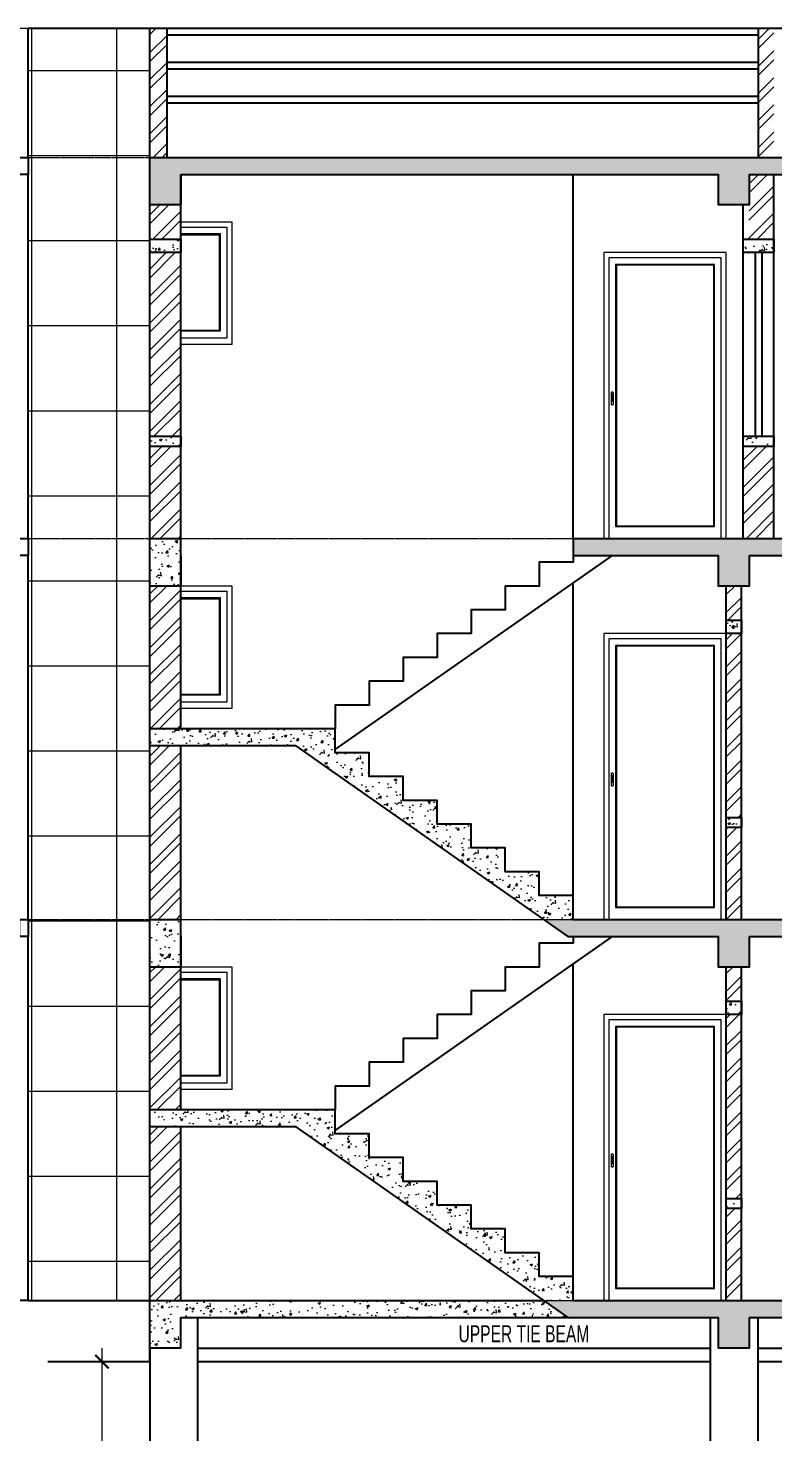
# Model space of a CAD drawing. Header units: inches. Extents: x -9985691 to 3643, y -3270716 to 4788.
# Drawn here: x -4973652.6 to -4973433.3, y -3263490.6 to -3263077.7 of the extents above; entities that cross this region are included whole.
import ezdxf

# ---------------------------------------------------------------- set-up
doc = ezdxf.new("R2010")
doc.units = ezdxf.units.IN
doc.header["$LTSCALE"] = 2
doc.header["$MEASUREMENT"] = 0
doc.header["$PDMODE"] = 34
doc.linetypes.add('ACAD_ISO02W100', pattern=[15, 12, -3])
doc.linetypes.add('CENTER', pattern=[2, 1.25, -0.25, 0.25, -0.25])
doc.layers.get('0').update_dxf_attribs({"linetype": 'CONTINUOUS'})
doc.layers.get('DEFPOINTS').update_dxf_attribs({"color": 141, "linetype": 'CONTINUOUS'})
for name, color, linetype, lineweight in [('Annotate-Bold.w', 187, 'CONTINUOUS', 18), ('DIM 1-100', 4, 'CONTINUOUS', 13), ('Door-Window', 47, 'CONTINUOUS', 15), ('HATCH', 60, 'ACAD_ISO02W100', 13), ('window', 4, 'CONTINUOUS', 13)]:
    doc.layers.add(name, color=color, linetype=linetype, lineweight=lineweight)
doc.styles.add('Arial', font='arial.ttf', dxfattribs={"width": 0.8, "height": 12})
doc.styles.get("Standard").update_dxf_attribs({"font": 'ARIALN.TTF'})
doc.dimstyles.new('1 by 96', dxfattribs={"dimtxt": 6, "dimasz": 4, "dimexe": 4, "dimexo": 4, "dimgap": 2, "dimtad": 1, "dimdec": 0, "dimzin": 0, "dimdsep": 46, "dimlunit": 4, "dimtxsty": 'Standard', "dimblk": 'ARCHTICK', "dimcen": 0, "dimdle": 4, "dimadec": 0, "dimazin": 0, "dimtfac": 1, "dimtdec": 0, "dimtix": 1, "dimtofl": 0, "dimtmove": 1, "dimatfit": 3, "dimldrblk": 'ARCHTICK', "dimfxl": 4, "dimfxlon": 1, "dimtolj": 1, "dimtzin": 0, "dimlwd": -1, "dimlwe": -1, "dimarcsym": 0})
pattern_1 = [(50, (28598.5037, -315.1664), (7.172601826, -0.62752135), [0.75, -8.25]), (355, (28598.504, -315.1664), (-1.387513336, 7.521921337), [0.6, -6.6]), (100.45144446, (28599.1014, -315.219), (5.785088467, 6.89439991), [0.63740192, -7.01142112]), (46.1842, (28598.504, -313.1664), (10.672413307, -1.655192808), [1.125, -12.375]), (96.63563549, (28599.393, -313.304), (9.346619457, 9.741186008), [0.95610342, -10.5171376]), (351.184164, (28598.504, -313.166), (9.34661945, 9.741186003), [0.9, -9.90000001]), (21, (28599.5037, -313.6664), (5.969070521, -4.0261889067), [0.75, -8.25]), (326, (28599.504, -313.6664), (2.433153319, 7.2515004505), [0.6, -6.6]), (71.45144474, (28600.001, -314.002), (8.402223767, 3.225311528), [0.6374019, -7.01142112]), (37.5, (28598.5037, -315.1664), (0.1215985532, 3.3289385383), [0, -6.52, 0, -6.7, 0, -6.625]), (7.5, (28598.5037, -315.1664), (2.6306953744, 3.9441171188), [0, -3.82, 0, -6.37, 0, -2.525]), (327.5, (28596.2737, -315.1664), (5.3382243617, -0.2255487173), [0, -2.5, 0, -7.8, 0, -10.35]), (317.5, (28595.2737, -315.1664), (5.8318616934, 1.0010498233), [0, -3.25, 0, -5.18, 0, -7.35])]
pattern_2 = [(90, (28598.504, -315.166), (-25, 0), []), (180, (28598.504, -315.166), (-4e-15, -25), [])]
pattern_3 = [(45, (28598.5037, -315.1664), (-3.977475644, 3.977475644), []), (45, (28601.1553, -315.1664), (-3.977475644, 3.977475644), [])]

# ---------------------------------------------------------------- blocks, each defined once
blk = doc.blocks.new('_ArchTick')
at = {"color": 0, "linetype": 'ByBlock', "const_width": 0.15}
blk.add_lwpolyline([(-0.5, -0.5), (0.5, 0.5)], dxfattribs=at)
blk = doc.blocks.new('*D435')
at = {"layer": 'DEFPOINTS', "color": 0, "ltscale": 0.5, "transparency": 16777216}
for p in [(-4973616.76, -3263469.69), (-4973630.85, -3263529.69), (-4973616.76, -3263529.69)]:
    blk.add_point(p, dxfattribs=at)
at = {"layer": 'DIM 1-100', "color": 0, "ltscale": 0.5, "transparency": 16777216}
for p, q in [((-4973630.85, -3263465.69), (-4973630.85, -3263533.69)), ((-4973626.85, -3263469.69), (-4973634.85, -3263469.69)), ((-4973626.85, -3263529.69), (-4973634.85, -3263529.69))]:
    blk.add_line(p, q, dxfattribs=at)
at = {"layer": 'DIM 1-100', "color": 0, "ltscale": 0.5, "transparency": 16777216, "xscale": 4, "yscale": 4, "zscale": 4}
for p, rotation in [((-4973630.85, -3263469.69), 90), ((-4973630.85, -3263529.69), 270)]:
    blk.add_blockref('_ArchTick', p, dxfattribs=dict(at, rotation=rotation))
at = {"layer": 'DIM 1-100', "color": 0, "ltscale": 0.5, "transparency": 16777216, "insert": (-4973635.91, -3263499.69), "char_height": 6, "attachment_point": 5, "rotation": 90}
blk.add_mtext("\\A1;5'", dxfattribs=at)

msp = doc.modelspace()

# ---------------------------------------------------------------- hatches: boundary and pattern name
at = {"layer": 'Door-Window', "linetype": 'ByBlock'}
h = msp.add_hatch(dxfattribs=at)
h.set_pattern_fill('AR-CONC', color=256)
h.set_pattern_definition(pattern_1)
h.paths.add_polyline_path([(-4973440.55, -3263120.69), (-4973403.3, -3263120.69), (-4973403.3, -3263115.69), (-4973616.76, -3263115.69), (-4973616.76, -3263129.69), (-4973607.67, -3263129.69), (-4973607.67, -3263120.69), (-4973449.55, -3263120.69), (-4973449.55, -3263129.69), (-4973440.55, -3263129.69)])
h = msp.add_hatch(dxfattribs=at)
h.set_pattern_fill('AR-CONC', color=256)
h.set_pattern_definition(pattern_1)
h.paths.add_polyline_path([(-4973607.67, -3263139.69), (-4973616.76, -3263139.69), (-4973616.76, -3263143.69), (-4973607.67, -3263143.69)])
h = msp.add_hatch(dxfattribs=at)
h.set_pattern_fill('AR-CONC', color=256)
h.set_pattern_definition(pattern_1)
h.paths.add_polyline_path([(-4973433.3, -3263139.69), (-4973442.3, -3263139.69), (-4973442.3, -3263143.69), (-4973433.3, -3263143.69)])
h = msp.add_hatch(dxfattribs=at)
h.set_pattern_fill('AR-CONC', color=256)
h.set_pattern_definition(pattern_1)
h.paths.add_polyline_path([(-4973607.67, -3263197.69), (-4973616.76, -3263197.69), (-4973616.76, -3263200.69), (-4973607.67, -3263200.69)])
h = msp.add_hatch(dxfattribs=at)
h.set_pattern_fill('AR-CONC', color=256)
h.set_pattern_definition(pattern_1)
h.paths.add_polyline_path([(-4973433.3, -3263197.69), (-4973442.3, -3263197.69), (-4973442.3, -3263200.69), (-4973433.3, -3263200.69)])
h = msp.add_hatch(dxfattribs=at)
h.set_pattern_fill('AR-CONC', color=256)
h.set_pattern_definition(pattern_1)
h.paths.add_polyline_path([(-4973607.67, -3263227.69), (-4973616.76, -3263227.69), (-4973616.76, -3263241.69), (-4973607.67, -3263241.69)])
h = msp.add_hatch(dxfattribs=at)
h.set_pattern_fill('AR-CONC', color=256)
h.set_pattern_definition(pattern_1)
h.paths.add_polyline_path([(-4973440.55, -3263232.69), (-4973318.65, -3263232.69), (-4973318.65, -3263241.69), (-4973309.66, -3263241.69), (-4973309.66, -3263232.69), (-4973309.66, -3263227.69), (-4973492.3, -3263227.69), (-4973492.3, -3263232.69), (-4973449.55, -3263232.69), (-4973449.55, -3263241.69), (-4973440.55, -3263241.69)])
h = msp.add_hatch(dxfattribs=at)
h.set_pattern_fill('AR-CONC', color=256)
h.set_pattern_definition(pattern_1)
h.paths.add_polyline_path([(-4973442.8, -3263251.69), (-4973447.3, -3263251.69), (-4973447.3, -3263255.69), (-4973442.8, -3263255.69)])
h = msp.add_hatch(dxfattribs=at)
h.set_pattern_fill('AR-CONC', color=256)
h.set_pattern_definition(pattern_1)
h.paths.add_polyline_path([(-4973502.3, -3263325.69), (-4973512.3, -3263325.69), (-4973512.3, -3263318.69), (-4973522.3, -3263318.69), (-4973522.3, -3263311.69), (-4973532.3, -3263311.69), (-4973532.3, -3263304.69), (-4973542.3, -3263304.69), (-4973542.3, -3263297.69), (-4973552.3, -3263297.69), (-4973552.3, -3263290.69), (-4973562.3, -3263290.69), (-4973562.3, -3263283.69), (-4973616.76, -3263283.69), (-4973616.76, -3263288.69), (-4973573.87, -3263288.69), (-4973501.02, -3263339.69), (-4973492.3, -3263339.69), (-4973492.3, -3263332.69), (-4973502.3, -3263332.69)])
h = msp.add_hatch(dxfattribs=at)
h.set_pattern_fill('AR-CONC', color=256)
h.set_pattern_definition(pattern_1)
h.paths.add_polyline_path([(-4973447.3, -3263312.69), (-4973442.8, -3263312.69), (-4973442.8, -3263309.69), (-4973447.3, -3263309.69)])
h = msp.add_hatch(dxfattribs=at)
h.set_pattern_fill('AR-CONC', color=256)
h.set_pattern_definition(pattern_1)
h.paths.add_polyline_path([(-4973607.67, -3263339.69), (-4973616.76, -3263339.69), (-4973616.76, -3263353.69), (-4973607.67, -3263353.69)])
h = msp.add_hatch(dxfattribs=at)
h.set_pattern_fill('AR-CONC', color=256)
h.set_pattern_definition(pattern_1)
h.paths.add_polyline_path([(-4973449.55, -3263344.69), (-4973449.55, -3263353.69), (-4973440.55, -3263353.69), (-4973440.55, -3263344.69), (-4973318.65, -3263344.69), (-4973318.65, -3263353.69), (-4973309.66, -3263353.69), (-4973309.66, -3263344.69), (-4973309.66, -3263339.69), (-4973501.02, -3263339.69), (-4973493.87, -3263344.69)])
h = msp.add_hatch(dxfattribs=at)
h.set_pattern_fill('AR-CONC', color=256)
h.set_pattern_definition(pattern_1)
h.paths.add_polyline_path([(-4973442.8, -3263363.69), (-4973447.3, -3263363.69), (-4973447.3, -3263367.69), (-4973442.8, -3263367.69)])
h = msp.add_hatch(dxfattribs=at)
h.set_pattern_fill('AR-CONC', color=256)
h.set_pattern_definition(pattern_1)
h.paths.add_polyline_path([(-4973492.3, -3263444.69), (-4973502.3, -3263444.69), (-4973502.3, -3263437.69), (-4973512.3, -3263437.69), (-4973512.3, -3263430.69), (-4973522.3, -3263430.69), (-4973522.3, -3263423.69), (-4973532.3, -3263423.69), (-4973532.3, -3263416.69), (-4973542.3, -3263416.69), (-4973542.3, -3263409.69), (-4973552.3, -3263409.69), (-4973552.3, -3263402.69), (-4973562.3, -3263402.69), (-4973562.3, -3263395.69), (-4973616.76, -3263395.69), (-4973616.76, -3263400.69), (-4973573.87, -3263400.69), (-4973501.02, -3263451.69), (-4973492.3, -3263451.69)])
h = msp.add_hatch(dxfattribs=at)
h.set_pattern_fill('AR-CONC', color=256)
h.set_pattern_definition(pattern_1)
h.paths.add_polyline_path([(-4973442.8, -3263424.69), (-4973442.8, -3263421.69), (-4973447.3, -3263421.69), (-4973447.3, -3263424.69)])
h = msp.add_hatch(dxfattribs=at)
h.set_pattern_fill('AR-CONC', color=256)
h.set_pattern_definition(pattern_1)
h.paths.add_polyline_path([(-4973501.02, -3263451.69), (-4973616.76, -3263451.69), (-4973616.76, -3263465.69), (-4973607.76, -3263465.69), (-4973607.76, -3263456.69), (-4973493.87, -3263456.69)])
h = msp.add_hatch(dxfattribs=at)
h.set_pattern_fill('AR-CONC', color=256)
h.set_pattern_definition(pattern_1)
h.paths.add_polyline_path([(-4973449.55, -3263465.69), (-4973440.55, -3263465.69), (-4973440.55, -3263456.69), (-4973318.66, -3263456.69), (-4973318.66, -3263465.69), (-4973309.66, -3263465.69), (-4973309.66, -3263451.69), (-4973318.66, -3263451.69), (-4973501.02, -3263451.69), (-4973493.87, -3263456.69), (-4973449.55, -3263456.69)])
at = {"layer": 'HATCH', "transparency": 33554661}
h = msp.add_hatch(dxfattribs=at)
h.set_pattern_fill('ANSI37', color=256, scale=200, angle=45)
h.set_pattern_definition(pattern_2)
h.paths.add_polyline_path([(-4973616.76, -3263115.69), (-4973616.76, -3263077.69), (-4973652.58, -3263077.69), (-4973652.58, -3263115.69)])
at = {"layer": 'HATCH', "ltscale": 0.01}
h = msp.add_hatch(dxfattribs=at)
h.set_pattern_fill('ANSI32', color=256, scale=15, style=0)
h.set_pattern_definition(pattern_3)
h.paths.add_polyline_path([(-4973611.71, -3263077.69), (-4973616.76, -3263077.69), (-4973616.76, -3263115.69), (-4973611.71, -3263115.69)])
h = msp.add_hatch(dxfattribs=at)
h.set_pattern_fill('ANSI32', color=256, scale=15, style=0)
h.set_pattern_definition(pattern_3)
h.paths.add_polyline_path([(-4973433.3, -3263077.69), (-4973437.8, -3263077.69), (-4973437.8, -3263115.69), (-4973433.3, -3263115.69)])
at = {"layer": 'HATCH', "transparency": 33554661}
h = msp.add_hatch(dxfattribs=at)
h.set_pattern_fill('ANSI37', color=256, scale=200, angle=45)
h.set_pattern_definition(pattern_2)
h.paths.add_polyline_path([(-4973616.76, -3263115.69), (-4973652.58, -3263115.69), (-4973652.58, -3263120.69), (-4973652.58, -3263227.69), (-4973616.76, -3263227.69)])
at = {"layer": 'HATCH', "ltscale": 0.01}
h = msp.add_hatch(dxfattribs=at)
h.set_pattern_fill('ANSI32', color=256, scale=15, style=0)
h.set_pattern_definition(pattern_3)
h.paths.add_polyline_path([(-4973433.3, -3263120.69), (-4973440.55, -3263120.69), (-4973440.55, -3263129.69), (-4973440.73, -3263139.69), (-4973433.3, -3263139.69)])
h = msp.add_hatch(dxfattribs=at)
h.set_pattern_fill('ANSI32', color=256, scale=15, style=0)
h.set_pattern_definition(pattern_3)
h.paths.add_polyline_path([(-4973607.67, -3263129.69), (-4973616.76, -3263129.69), (-4973616.76, -3263139.69), (-4973607.67, -3263139.69)])
h = msp.add_hatch(dxfattribs=at)
h.set_pattern_fill('ANSI32', color=256, scale=15, style=0)
h.set_pattern_definition(pattern_3)
h.paths.add_polyline_path([(-4973607.67, -3263143.69), (-4973616.76, -3263143.69), (-4973616.76, -3263197.69), (-4973607.67, -3263197.69)])
h = msp.add_hatch(dxfattribs=at)
h.set_pattern_fill('ANSI32', color=256, scale=15, style=0)
h.set_pattern_definition(pattern_3)
h.paths.add_polyline_path([(-4973616.76, -3263227.69), (-4973607.67, -3263227.69), (-4973607.67, -3263200.69), (-4973616.76, -3263200.69)])
h = msp.add_hatch(dxfattribs=at)
h.set_pattern_fill('ANSI32', color=256, scale=15, style=0)
h.set_pattern_definition(pattern_3)
h.paths.add_polyline_path([(-4973442.3, -3263227.69), (-4973433.3, -3263227.69), (-4973433.3, -3263200.69), (-4973442.3, -3263200.69)])
at = {"layer": 'HATCH', "transparency": 33554661}
h = msp.add_hatch(dxfattribs=at)
h.set_pattern_fill('ANSI37', color=256, scale=200, angle=45)
h.set_pattern_definition(pattern_2)
h.paths.add_polyline_path([(-4973616.76, -3263227.69), (-4973652.58, -3263227.69), (-4973652.58, -3263232.69), (-4973652.58, -3263339.69), (-4973616.76, -3263339.69)])
at = {"layer": 'HATCH', "ltscale": 0.01}
h = msp.add_hatch(dxfattribs=at)
h.set_pattern_fill('ANSI32', color=256, scale=15, style=0)
h.set_pattern_definition(pattern_3)
h.paths.add_polyline_path([(-4973607.67, -3263241.69), (-4973616.76, -3263241.69), (-4973616.76, -3263283.69), (-4973607.67, -3263283.69)])
h = msp.add_hatch(dxfattribs=at)
h.set_pattern_fill('ANSI32', color=256, scale=15, style=0)
h.set_pattern_definition(pattern_3)
h.paths.add_polyline_path([(-4973442.8, -3263241.69), (-4973447.3, -3263241.69), (-4973447.3, -3263251.69), (-4973442.8, -3263251.69)])
h = msp.add_hatch(dxfattribs=at)
h.set_pattern_fill('ANSI32', color=256, scale=15, style=0)
h.set_pattern_definition(pattern_3)
h.paths.add_polyline_path([(-4973442.8, -3263255.69), (-4973447.3, -3263255.69), (-4973447.3, -3263309.69), (-4973442.8, -3263309.69)])
h = msp.add_hatch(dxfattribs=at)
h.set_pattern_fill('ANSI32', color=256, scale=15, style=0)
h.set_pattern_definition(pattern_3)
h.paths.add_polyline_path([(-4973616.76, -3263339.69), (-4973607.67, -3263339.69), (-4973607.67, -3263288.69), (-4973616.76, -3263288.69)])
h = msp.add_hatch(dxfattribs=at)
h.set_pattern_fill('ANSI32', color=256, scale=15, style=0)
h.set_pattern_definition(pattern_3)
h.paths.add_polyline_path([(-4973442.8, -3263312.69), (-4973447.3, -3263312.69), (-4973447.3, -3263339.69), (-4973442.8, -3263339.69)])
at = {"layer": 'HATCH', "transparency": 33554661}
h = msp.add_hatch(dxfattribs=at)
h.set_pattern_fill('ANSI37', color=256, scale=200, angle=45)
h.set_pattern_definition(pattern_2)
h.paths.add_polyline_path([(-4973652.58, -3263451.69), (-4973616.76, -3263451.69), (-4973616.76, -3263339.69), (-4973652.58, -3263339.69), (-4973652.58, -3263344.69)])
at = {"layer": 'HATCH', "ltscale": 0.01}
h = msp.add_hatch(dxfattribs=at)
h.set_pattern_fill('ANSI32', color=256, scale=15, style=0)
h.set_pattern_definition(pattern_3)
h.paths.add_polyline_path([(-4973607.67, -3263353.69), (-4973616.76, -3263353.69), (-4973616.76, -3263395.69), (-4973607.67, -3263395.69)])
h = msp.add_hatch(dxfattribs=at)
h.set_pattern_fill('ANSI32', color=256, scale=15, style=0)
h.set_pattern_definition(pattern_3)
h.paths.add_polyline_path([(-4973442.8, -3263353.69), (-4973447.3, -3263353.69), (-4973447.3, -3263363.69), (-4973442.8, -3263363.69)])
h = msp.add_hatch(dxfattribs=at)
h.set_pattern_fill('ANSI32', color=256, scale=15, style=0)
h.set_pattern_definition(pattern_3)
h.paths.add_polyline_path([(-4973442.8, -3263367.69), (-4973447.3, -3263367.69), (-4973447.3, -3263421.69), (-4973442.8, -3263421.69)])
h = msp.add_hatch(dxfattribs=at)
h.set_pattern_fill('ANSI32', color=256, scale=15, style=0)
h.set_pattern_definition(pattern_3)
h.paths.add_polyline_path([(-4973607.67, -3263400.69), (-4973616.76, -3263400.69), (-4973616.76, -3263451.69), (-4973607.67, -3263451.69)])
h = msp.add_hatch(dxfattribs=at)
h.set_pattern_fill('ANSI32', color=256, scale=15, style=0)
h.set_pattern_definition(pattern_3)
h.paths.add_polyline_path([(-4973442.8, -3263424.69), (-4973447.3, -3263424.69), (-4973447.3, -3263451.69), (-4973442.8, -3263451.69)])

# ---------------------------------------------------------------- linework, layer by layer
at = {"ltscale": 0.5}
for p, q in [((-4973652.58, -3263115.69), (-4973652.58, -3263077.69)), ((-4973652.58, -3263077.69), (-4973313.85, -3263077.69)), ((-4973616.76, -3263115.69), (-4973616.76, -3263077.69)), ((-4973611.71, -3263115.69), (-4973611.71, -3263077.69)), ((-4973437.8, -3263115.69), (-4973437.8, -3263077.69)), ((-4973611.71, -3263079.69), (-4973437.8, -3263079.69)), ((-4973611.71, -3263087.69), (-4973437.8, -3263087.69)), ((-4973611.71, -3263089.69), (-4973437.8, -3263089.69)), ((-4973611.71, -3263097.69), (-4973437.8, -3263097.69)), ((-4973611.71, -3263099.69), (-4973437.8, -3263099.69)), ((-4973616.76, -3263115.69), (-4973607.67, -3263115.69)), ((-4973616.76, -3263227.69), (-4973616.76, -3263115.69)), ((-4973607.67, -3263115.69), (-4973312.74, -3263115.69)), ((-4973652.58, -3263227.69), (-4973652.58, -3263120.69)), ((-4973607.67, -3263120.69), (-4973449.55, -3263120.69)), ((-4973607.67, -3263227.69), (-4973607.67, -3263120.69)), ((-4973492.3, -3263227.69), (-4973492.3, -3263120.69)), ((-4973440.55, -3263120.69), (-4973312.74, -3263120.69)), ((-4973433.3, -3263227.69), (-4973433.3, -3263120.69)), ((-4973442.3, -3263227.69), (-4973442.3, -3263129.69)), ((-4973438.8, -3263143.69), (-4973438.8, -3263197.69)), ((-4973436.8, -3263143.69), (-4973436.8, -3263197.69)), ((-4973616.76, -3263227.69), (-4973607.67, -3263227.69)), ((-4973616.76, -3263339.69), (-4973616.76, -3263227.69)), ((-4973607.67, -3263283.69), (-4973607.67, -3263227.69)), ((-4973492.3, -3263227.69), (-4973309.66, -3263227.69)), ((-4973652.58, -3263339.69), (-4973652.58, -3263232.69)), ((-4973562.3, -3263289.79), (-4973480.72, -3263232.69)), ((-4973492.3, -3263232.69), (-4973449.55, -3263232.69)), ((-4973440.55, -3263232.69), (-4973318.65, -3263232.69)), ((-4973492.3, -3263339.69), (-4973492.3, -3263240.79)), ((-4973447.3, -3263339.69), (-4973447.3, -3263241.69)), ((-4973442.8, -3263339.69), (-4973442.8, -3263241.69)), ((-4973562.3, -3263283.69), (-4973616.76, -3263283.69)), ((-4973573.87, -3263288.69), (-4973616.76, -3263288.69)), ((-4973607.67, -3263339.69), (-4973607.67, -3263288.69)), ((-4973573.87, -3263288.69), (-4973493.87, -3263344.69)), ((-4973616.76, -3263339.69), (-4973607.67, -3263339.69)), ((-4973616.76, -3263451.69), (-4973616.76, -3263339.69)), ((-4973607.67, -3263395.69), (-4973607.67, -3263339.69)), ((-4973492.3, -3263339.69), (-4973309.66, -3263339.69)), ((-4973652.58, -3263451.69), (-4973652.58, -3263344.69)), ((-4973562.3, -3263401.79), (-4973480.72, -3263344.69)), ((-4973493.87, -3263344.69), (-4973449.55, -3263344.69)), ((-4973440.55, -3263344.69), (-4973318.65, -3263344.69)), ((-4973492.3, -3263451.69), (-4973492.3, -3263352.79)), ((-4973447.3, -3263451.69), (-4973447.3, -3263353.69)), ((-4973442.8, -3263451.69), (-4973442.8, -3263353.69)), ((-4973562.3, -3263395.69), (-4973616.76, -3263395.69)), ((-4973573.87, -3263400.69), (-4973616.76, -3263400.69)), ((-4973607.67, -3263451.69), (-4973607.67, -3263400.69)), ((-4973573.87, -3263400.69), (-4973493.87, -3263456.69)), ((-4973652.58, -3263451.69), (-4973682.58, -3263451.69)), ((-4973652.58, -3263451.69), (-4973501.02, -3263451.69)), ((-4973616.76, -3263469.69), (-4973616.76, -3263451.69)), ((-4973492.3, -3263451.69), (-4973309.66, -3263451.69)), ((-4973607.76, -3263456.69), (-4973449.55, -3263456.69)), ((-4973602.76, -3263456.69), (-4973602.76, -3263509.69)), ((-4973452.05, -3263456.69), (-4973452.05, -3263509.69)), ((-4973440.55, -3263456.69), (-4973318.66, -3263456.69)), ((-4973438.05, -3263456.69), (-4973438.05, -3263509.69)), ((-4973616.76, -3263465.69), (-4973616.76, -3263535.19)), ((-4973602.76, -3263465.69), (-4973452.05, -3263465.69)), ((-4973438.05, -3263465.69), (-4973323.66, -3263465.69)), ((-4973646.76, -3263469.69), (-4973616.76, -3263469.69)), ((-4973602.76, -3263469.69), (-4973452.05, -3263469.69)), ((-4973438.05, -3263469.69), (-4973323.66, -3263469.69))]:
    msp.add_line(p, q, dxfattribs=at)
for points in [[(-4973656.76, -3263115.69), (-4973652.58, -3263115.69), (-4973652.58, -3263120.69), (-4973656.76, -3263120.69)], [(-4973616.76, -3263139.69), (-4973607.67, -3263139.69), (-4973607.67, -3263143.69), (-4973616.76, -3263143.69)], [(-4973442.3, -3263139.69), (-4973433.3, -3263139.69), (-4973433.3, -3263143.69), (-4973442.3, -3263143.69)], [(-4973616.76, -3263197.69), (-4973607.67, -3263197.69), (-4973607.67, -3263200.69), (-4973616.76, -3263200.69)], [(-4973442.3, -3263197.69), (-4973433.3, -3263197.69), (-4973433.3, -3263200.69), (-4973442.3, -3263200.69)], [(-4973656.76, -3263227.69), (-4973652.58, -3263227.69), (-4973652.58, -3263232.69), (-4973656.76, -3263232.69)], [(-4973447.3, -3263251.69), (-4973442.8, -3263251.69), (-4973442.8, -3263255.69), (-4973447.3, -3263255.69)], [(-4973447.3, -3263309.69), (-4973442.8, -3263309.69), (-4973442.8, -3263312.69), (-4973447.3, -3263312.69)], [(-4973655.09, -3263339.69), (-4973652.58, -3263339.69), (-4973652.58, -3263344.69), (-4973655.09, -3263344.69)], [(-4973447.3, -3263363.69), (-4973442.8, -3263363.69), (-4973442.8, -3263367.69), (-4973447.3, -3263367.69)], [(-4973447.3, -3263421.69), (-4973442.8, -3263421.69), (-4973442.8, -3263424.69), (-4973447.3, -3263424.69)]]:
    msp.add_lwpolyline(points, close=True, dxfattribs=at)
for points in [[(-4973607.67, -3263120.69), (-4973607.67, -3263129.69), (-4973616.76, -3263129.69), (-4973616.76, -3263120.69)], [(-4973440.55, -3263120.69), (-4973440.55, -3263129.69), (-4973449.55, -3263129.69), (-4973449.55, -3263120.69)], [(-4973492.3, -3263227.69), (-4973492.3, -3263234.69), (-4973502.3, -3263234.69), (-4973502.3, -3263241.69), (-4973512.3, -3263241.69), (-4973512.3, -3263248.69), (-4973522.3, -3263248.69), (-4973522.3, -3263255.69), (-4973532.3, -3263255.69), (-4973532.3, -3263262.69), (-4973542.3, -3263262.69), (-4973542.3, -3263269.69), (-4973552.3, -3263269.69), (-4973552.3, -3263276.69), (-4973562.3, -3263276.69), (-4973562.3, -3263283.69)], [(-4973607.67, -3263232.69), (-4973607.67, -3263241.69), (-4973616.76, -3263241.69), (-4973616.76, -3263232.69)], [(-4973440.55, -3263232.69), (-4973440.55, -3263241.69), (-4973449.55, -3263241.69), (-4973449.55, -3263232.69)], [(-4973492.3, -3263339.69), (-4973492.3, -3263332.69), (-4973502.3, -3263332.69), (-4973502.3, -3263325.69), (-4973512.3, -3263325.69), (-4973512.3, -3263318.69), (-4973522.3, -3263318.69), (-4973522.3, -3263311.69), (-4973532.3, -3263311.69), (-4973532.3, -3263304.69), (-4973542.3, -3263304.69), (-4973542.3, -3263297.69), (-4973552.3, -3263297.69), (-4973552.3, -3263290.69), (-4973562.3, -3263290.69), (-4973562.3, -3263283.69)], [(-4973607.67, -3263344.69), (-4973607.67, -3263353.69), (-4973616.76, -3263353.69), (-4973616.76, -3263344.69)], [(-4973492.3, -3263344.69), (-4973492.3, -3263346.69), (-4973502.3, -3263346.69), (-4973502.3, -3263353.69), (-4973512.3, -3263353.69), (-4973512.3, -3263360.69), (-4973522.3, -3263360.69), (-4973522.3, -3263367.69), (-4973532.3, -3263367.69), (-4973532.3, -3263374.69), (-4973542.3, -3263374.69), (-4973542.3, -3263381.69), (-4973552.3, -3263381.69), (-4973552.3, -3263388.69), (-4973562.3, -3263388.69), (-4973562.3, -3263395.69)], [(-4973440.55, -3263344.69), (-4973440.55, -3263353.69), (-4973449.55, -3263353.69), (-4973449.55, -3263344.69)], [(-4973492.3, -3263451.69), (-4973492.3, -3263444.69), (-4973502.3, -3263444.69), (-4973502.3, -3263437.69), (-4973512.3, -3263437.69), (-4973512.3, -3263430.69), (-4973522.3, -3263430.69), (-4973522.3, -3263423.69), (-4973532.3, -3263423.69), (-4973532.3, -3263416.69), (-4973542.3, -3263416.69), (-4973542.3, -3263409.69), (-4973552.3, -3263409.69), (-4973552.3, -3263402.69), (-4973562.3, -3263402.69), (-4973562.3, -3263395.69)], [(-4973607.76, -3263456.69), (-4973607.76, -3263465.69), (-4973616.76, -3263465.69), (-4973616.76, -3263451.69), (-4973607.76, -3263451.69)], [(-4973440.55, -3263456.69), (-4973440.55, -3263465.69), (-4973449.55, -3263465.69), (-4973449.55, -3263456.69)]]:
    msp.add_lwpolyline(points, dxfattribs=at)
at = {"layer": 'Annotate-Bold.w', "linetype": 'CENTER', "ltscale": 0.01}
for p, q in [((-4973673.3, -3263077.69), (-4973284.54, -3263077.69)), ((-4973673.3, -3263115.69), (-4973284.54, -3263115.69)), ((-4973673.3, -3263227.69), (-4973284.54, -3263227.69)), ((-4973673.3, -3263339.69), (-4973284.54, -3263339.69)), ((-4973673.3, -3263451.69), (-4973284.54, -3263451.69))]:
    msp.add_line(p, q, dxfattribs=at)
at = {"layer": 'window'}
for p, q in [((-4973592.55, -3263134.69), (-4973607.67, -3263134.69)), ((-4973607.67, -3263136.19), (-4973594.04, -3263136.19)), ((-4973594.04, -3263168.69), (-4973594.04, -3263136.19)), ((-4973592.55, -3263170.69), (-4973592.55, -3263134.69)), ((-4973596.04, -3263138.19), (-4973607.67, -3263138.19)), ((-4973607.67, -3263138.44), (-4973596.29, -3263138.44)), ((-4973596.29, -3263138.44), (-4973596.04, -3263138.19)), ((-4973596.29, -3263166.44), (-4973596.29, -3263138.44)), ((-4973596.04, -3263166.69), (-4973596.04, -3263138.19)), ((-4973479.61, -3263147.38), (-4973479.83, -3263147.15)), ((-4973450.99, -3263147.38), (-4973450.76, -3263147.15)), ((-4973607.67, -3263166.44), (-4973596.29, -3263166.44)), ((-4973607.67, -3263166.69), (-4973596.04, -3263166.69)), ((-4973607.67, -3263168.69), (-4973594.04, -3263168.69)), ((-4973596.04, -3263166.69), (-4973596.29, -3263166.44)), ((-4973592.55, -3263170.69), (-4973607.67, -3263170.69)), ((-4973481.07, -3263184.84), (-4973481.06, -3263184.8)), ((-4973481.07, -3263184.87), (-4973481.06, -3263184.8)), ((-4973481.07, -3263184.87), (-4973481.07, -3263184.84)), ((-4973481.07, -3263188.26), (-4973481.07, -3263184.87)), ((-4973481.06, -3263184.8), (-4973481.04, -3263184.77)), ((-4973481.04, -3263184.77), (-4973481.02, -3263184.74)), ((-4973480.99, -3263184.72), (-4973481.02, -3263184.74)), ((-4973480.96, -3263184.69), (-4973480.99, -3263184.72)), ((-4973480.97, -3263185.54), (-4973480.98, -3263185.57)), ((-4973480.98, -3263185.57), (-4973480.98, -3263185.59)), ((-4973480.98, -3263185.59), (-4973480.98, -3263187.3)), ((-4973480.96, -3263185.52), (-4973480.97, -3263185.54)), ((-4973480.96, -3263184.69), (-4973480.92, -3263184.68)), ((-4973480.95, -3263185.5), (-4973480.96, -3263185.52)), ((-4973480.93, -3263185.49), (-4973480.95, -3263185.5)), ((-4973480.91, -3263185.47), (-4973480.93, -3263185.49)), ((-4973480.88, -3263184.66), (-4973480.92, -3263184.68)), ((-4973480.88, -3263185.46), (-4973480.91, -3263185.47)), ((-4973480.84, -3263184.65), (-4973480.88, -3263184.66)), ((-4973480.86, -3263185.45), (-4973480.88, -3263185.46)), ((-4973480.83, -3263185.44), (-4973480.86, -3263185.45)), ((-4973480.8, -3263184.65), (-4973480.84, -3263184.65)), ((-4973480.8, -3263185.44), (-4973480.83, -3263185.44)), ((-4973480.76, -3263184.65), (-4973480.8, -3263184.65)), ((-4973480.77, -3263185.44), (-4973480.8, -3263185.44)), ((-4973480.75, -3263185.45), (-4973480.77, -3263185.44)), ((-4973480.76, -3263184.65), (-4973480.72, -3263184.66)), ((-4973480.72, -3263185.46), (-4973480.75, -3263185.45)), ((-4973480.72, -3263184.66), (-4973480.68, -3263184.68)), ((-4973480.69, -3263185.47), (-4973480.72, -3263185.46)), ((-4973480.67, -3263185.49), (-4973480.69, -3263185.47)), ((-4973480.68, -3263184.68), (-4973480.64, -3263184.69)), ((-4973480.65, -3263185.5), (-4973480.67, -3263185.49)), ((-4973480.64, -3263185.52), (-4973480.65, -3263185.5)), ((-4973480.64, -3263184.69), (-4973480.61, -3263184.72)), ((-4973480.63, -3263185.54), (-4973480.64, -3263185.52)), ((-4973480.62, -3263185.57), (-4973480.63, -3263185.54)), ((-4973480.62, -3263185.59), (-4973480.62, -3263185.57)), ((-4973480.62, -3263187.3), (-4973480.62, -3263185.59)), ((-4973480.61, -3263184.72), (-4973480.58, -3263184.74)), ((-4973480.56, -3263184.77), (-4973480.58, -3263184.74)), ((-4973480.54, -3263184.8), (-4973480.56, -3263184.77)), ((-4973480.53, -3263184.84), (-4973480.54, -3263184.8)), ((-4973480.53, -3263184.84), (-4973480.53, -3263184.87)), ((-4973480.53, -3263184.87), (-4973480.53, -3263188.26)), ((-4973481.07, -3263188.3), (-4973481.07, -3263188.26)), ((-4973481.06, -3263188.33), (-4973481.07, -3263188.3)), ((-4973481.06, -3263188.33), (-4973481.04, -3263188.36)), ((-4973481.04, -3263188.36), (-4973481.02, -3263188.39)), ((-4973481.02, -3263188.39), (-4973480.99, -3263188.42)), ((-4973480.96, -3263188.44), (-4973480.99, -3263188.42)), ((-4973480.98, -3263187.32), (-4973480.98, -3263187.3)), ((-4973480.97, -3263187.34), (-4973480.98, -3263187.32)), ((-4973480.96, -3263187.36), (-4973480.97, -3263187.34)), ((-4973480.95, -3263187.38), (-4973480.96, -3263187.36)), ((-4973480.92, -3263188.46), (-4973480.96, -3263188.44)), ((-4973480.93, -3263187.4), (-4973480.95, -3263187.38)), ((-4973480.91, -3263187.42), (-4973480.93, -3263187.4)), ((-4973480.92, -3263188.46), (-4973480.88, -3263188.47)), ((-4973480.88, -3263187.43), (-4973480.91, -3263187.42)), ((-4973480.86, -3263187.44), (-4973480.88, -3263187.43)), ((-4973480.84, -3263188.48), (-4973480.88, -3263188.47)), ((-4973480.83, -3263187.44), (-4973480.86, -3263187.44)), ((-4973480.8, -3263188.48), (-4973480.84, -3263188.48)), ((-4973480.8, -3263187.45), (-4973480.83, -3263187.44)), ((-4973480.77, -3263187.44), (-4973480.8, -3263187.45)), ((-4973480.8, -3263188.48), (-4973480.76, -3263188.48)), ((-4973480.75, -3263187.44), (-4973480.77, -3263187.44)), ((-4973480.76, -3263188.48), (-4973480.72, -3263188.47)), ((-4973480.72, -3263187.43), (-4973480.75, -3263187.44)), ((-4973480.69, -3263187.42), (-4973480.72, -3263187.43)), ((-4973480.68, -3263188.46), (-4973480.72, -3263188.47)), ((-4973480.67, -3263187.4), (-4973480.69, -3263187.42)), ((-4973480.64, -3263188.44), (-4973480.68, -3263188.46)), ((-4973480.65, -3263187.38), (-4973480.67, -3263187.4)), ((-4973480.64, -3263187.36), (-4973480.65, -3263187.38)), ((-4973480.63, -3263187.34), (-4973480.64, -3263187.36)), ((-4973480.64, -3263188.44), (-4973480.61, -3263188.42)), ((-4973480.62, -3263187.32), (-4973480.63, -3263187.34)), ((-4973480.62, -3263187.3), (-4973480.62, -3263187.32)), ((-4973480.61, -3263188.42), (-4973480.58, -3263188.39)), ((-4973480.58, -3263188.39), (-4973480.56, -3263188.36)), ((-4973480.54, -3263188.33), (-4973480.56, -3263188.36)), ((-4973480.53, -3263188.26), (-4973480.54, -3263188.33)), ((-4973480.53, -3263188.3), (-4973480.54, -3263188.33)), ((-4973480.53, -3263188.3), (-4973480.53, -3263188.26)), ((-4973479.61, -3263224), (-4973479.83, -3263224.23)), ((-4973450.76, -3263224.23), (-4973450.99, -3263224)), ((-4973592.55, -3263241.69), (-4973607.67, -3263241.69)), ((-4973607.67, -3263243.19), (-4973594.04, -3263243.19)), ((-4973594.04, -3263275.69), (-4973594.04, -3263243.19)), ((-4973592.55, -3263277.69), (-4973592.55, -3263241.69)), ((-4973596.04, -3263245.19), (-4973607.67, -3263245.19)), ((-4973607.67, -3263245.44), (-4973596.29, -3263245.44)), ((-4973596.29, -3263245.44), (-4973596.04, -3263245.19)), ((-4973596.29, -3263273.44), (-4973596.29, -3263245.44)), ((-4973596.04, -3263273.69), (-4973596.04, -3263245.19)), ((-4973479.61, -3263259.38), (-4973479.83, -3263259.15)), ((-4973450.99, -3263259.38), (-4973450.76, -3263259.15)), ((-4973607.67, -3263273.44), (-4973596.29, -3263273.44)), ((-4973607.67, -3263273.69), (-4973596.04, -3263273.69)), ((-4973607.67, -3263275.69), (-4973594.04, -3263275.69)), ((-4973596.04, -3263273.69), (-4973596.29, -3263273.44)), ((-4973592.55, -3263277.69), (-4973607.67, -3263277.69)), ((-4973481.07, -3263296.84), (-4973481.06, -3263296.8)), ((-4973481.07, -3263296.87), (-4973481.06, -3263296.8)), ((-4973481.07, -3263296.87), (-4973481.07, -3263296.84)), ((-4973481.07, -3263300.26), (-4973481.07, -3263296.87)), ((-4973481.06, -3263296.8), (-4973481.04, -3263296.77)), ((-4973481.04, -3263296.77), (-4973481.02, -3263296.74)), ((-4973480.99, -3263296.72), (-4973481.02, -3263296.74)), ((-4973480.96, -3263296.69), (-4973480.99, -3263296.72)), ((-4973480.96, -3263296.69), (-4973480.92, -3263296.68)), ((-4973480.93, -3263297.49), (-4973480.95, -3263297.5)), ((-4973480.91, -3263297.47), (-4973480.93, -3263297.49)), ((-4973480.88, -3263296.66), (-4973480.92, -3263296.68)), ((-4973480.88, -3263297.46), (-4973480.91, -3263297.47)), ((-4973480.84, -3263296.65), (-4973480.88, -3263296.66)), ((-4973480.86, -3263297.45), (-4973480.88, -3263297.46)), ((-4973480.83, -3263297.44), (-4973480.86, -3263297.45)), ((-4973480.8, -3263296.65), (-4973480.84, -3263296.65)), ((-4973480.8, -3263297.44), (-4973480.83, -3263297.44)), ((-4973480.76, -3263296.65), (-4973480.8, -3263296.65)), ((-4973480.77, -3263297.44), (-4973480.8, -3263297.44)), ((-4973480.75, -3263297.45), (-4973480.77, -3263297.44)), ((-4973480.76, -3263296.65), (-4973480.72, -3263296.66)), ((-4973480.72, -3263297.46), (-4973480.75, -3263297.45)), ((-4973480.72, -3263296.66), (-4973480.68, -3263296.68)), ((-4973480.69, -3263297.47), (-4973480.72, -3263297.46)), ((-4973480.67, -3263297.49), (-4973480.69, -3263297.47)), ((-4973480.68, -3263296.68), (-4973480.64, -3263296.69)), ((-4973480.65, -3263297.5), (-4973480.67, -3263297.49)), ((-4973480.64, -3263296.69), (-4973480.61, -3263296.72)), ((-4973480.61, -3263296.72), (-4973480.58, -3263296.74)), ((-4973480.56, -3263296.77), (-4973480.58, -3263296.74)), ((-4973480.54, -3263296.8), (-4973480.56, -3263296.77)), ((-4973480.53, -3263296.84), (-4973480.54, -3263296.8)), ((-4973480.53, -3263296.84), (-4973480.53, -3263296.87)), ((-4973480.53, -3263296.87), (-4973480.53, -3263300.26)), ((-4973481.07, -3263300.3), (-4973481.07, -3263300.26)), ((-4973481.06, -3263300.33), (-4973481.07, -3263300.3)), ((-4973481.06, -3263300.33), (-4973481.04, -3263300.36)), ((-4973481.04, -3263300.36), (-4973481.02, -3263300.39)), ((-4973481.02, -3263300.39), (-4973480.99, -3263300.42)), ((-4973480.96, -3263300.44), (-4973480.99, -3263300.42)), ((-4973480.97, -3263297.54), (-4973480.98, -3263297.57)), ((-4973480.98, -3263297.57), (-4973480.98, -3263297.59)), ((-4973480.98, -3263297.59), (-4973480.98, -3263299.3)), ((-4973480.98, -3263299.32), (-4973480.98, -3263299.3)), ((-4973480.97, -3263299.34), (-4973480.98, -3263299.32)), ((-4973480.96, -3263297.52), (-4973480.97, -3263297.54)), ((-4973480.96, -3263299.36), (-4973480.97, -3263299.34)), ((-4973480.95, -3263297.5), (-4973480.96, -3263297.52)), ((-4973480.95, -3263299.38), (-4973480.96, -3263299.36)), ((-4973480.92, -3263300.46), (-4973480.96, -3263300.44)), ((-4973480.93, -3263299.4), (-4973480.95, -3263299.38)), ((-4973480.91, -3263299.42), (-4973480.93, -3263299.4)), ((-4973480.92, -3263300.46), (-4973480.88, -3263300.47)), ((-4973480.88, -3263299.43), (-4973480.91, -3263299.42)), ((-4973480.86, -3263299.44), (-4973480.88, -3263299.43)), ((-4973480.84, -3263300.48), (-4973480.88, -3263300.47)), ((-4973480.83, -3263299.44), (-4973480.86, -3263299.44)), ((-4973480.8, -3263300.48), (-4973480.84, -3263300.48)), ((-4973480.8, -3263299.45), (-4973480.83, -3263299.44)), ((-4973480.77, -3263299.44), (-4973480.8, -3263299.45)), ((-4973480.8, -3263300.48), (-4973480.76, -3263300.48)), ((-4973480.75, -3263299.44), (-4973480.77, -3263299.44)), ((-4973480.76, -3263300.48), (-4973480.72, -3263300.47)), ((-4973480.72, -3263299.43), (-4973480.75, -3263299.44)), ((-4973480.69, -3263299.42), (-4973480.72, -3263299.43)), ((-4973480.68, -3263300.46), (-4973480.72, -3263300.47)), ((-4973480.67, -3263299.4), (-4973480.69, -3263299.42)), ((-4973480.64, -3263300.44), (-4973480.68, -3263300.46)), ((-4973480.65, -3263299.38), (-4973480.67, -3263299.4)), ((-4973480.64, -3263297.52), (-4973480.65, -3263297.5)), ((-4973480.64, -3263299.36), (-4973480.65, -3263299.38)), ((-4973480.63, -3263297.54), (-4973480.64, -3263297.52)), ((-4973480.63, -3263299.34), (-4973480.64, -3263299.36)), ((-4973480.64, -3263300.44), (-4973480.61, -3263300.42)), ((-4973480.62, -3263297.57), (-4973480.63, -3263297.54)), ((-4973480.62, -3263299.32), (-4973480.63, -3263299.34)), ((-4973480.62, -3263297.59), (-4973480.62, -3263297.57)), ((-4973480.62, -3263299.3), (-4973480.62, -3263297.59)), ((-4973480.62, -3263299.3), (-4973480.62, -3263299.32)), ((-4973480.61, -3263300.42), (-4973480.58, -3263300.39)), ((-4973480.58, -3263300.39), (-4973480.56, -3263300.36)), ((-4973480.54, -3263300.33), (-4973480.56, -3263300.36)), ((-4973480.53, -3263300.26), (-4973480.54, -3263300.33)), ((-4973480.53, -3263300.3), (-4973480.54, -3263300.33)), ((-4973480.53, -3263300.3), (-4973480.53, -3263300.26)), ((-4973479.61, -3263336), (-4973479.83, -3263336.23)), ((-4973450.76, -3263336.23), (-4973450.99, -3263336)), ((-4973592.55, -3263353.69), (-4973607.67, -3263353.69)), ((-4973607.67, -3263355.19), (-4973594.04, -3263355.19)), ((-4973594.04, -3263387.69), (-4973594.04, -3263355.19)), ((-4973592.55, -3263389.69), (-4973592.55, -3263353.69)), ((-4973596.04, -3263357.19), (-4973607.67, -3263357.19)), ((-4973607.67, -3263357.44), (-4973596.29, -3263357.44)), ((-4973596.29, -3263357.44), (-4973596.04, -3263357.19)), ((-4973596.29, -3263385.44), (-4973596.29, -3263357.44)), ((-4973596.04, -3263385.69), (-4973596.04, -3263357.19)), ((-4973479.61, -3263371.38), (-4973479.83, -3263371.15)), ((-4973450.99, -3263371.38), (-4973450.76, -3263371.15)), ((-4973607.67, -3263385.44), (-4973596.29, -3263385.44)), ((-4973607.67, -3263385.69), (-4973596.04, -3263385.69)), ((-4973607.67, -3263387.69), (-4973594.04, -3263387.69)), ((-4973596.04, -3263385.69), (-4973596.29, -3263385.44)), ((-4973592.55, -3263389.69), (-4973607.67, -3263389.69)), ((-4973481.07, -3263408.84), (-4973481.06, -3263408.8)), ((-4973481.07, -3263408.87), (-4973481.06, -3263408.8)), ((-4973481.07, -3263408.87), (-4973481.07, -3263408.84)), ((-4973481.07, -3263412.26), (-4973481.07, -3263408.87)), ((-4973481.06, -3263408.8), (-4973481.04, -3263408.77)), ((-4973481.04, -3263408.77), (-4973481.02, -3263408.74)), ((-4973480.99, -3263408.72), (-4973481.02, -3263408.74)), ((-4973480.96, -3263408.69), (-4973480.99, -3263408.72)), ((-4973480.96, -3263408.69), (-4973480.92, -3263408.68)), ((-4973480.88, -3263408.66), (-4973480.92, -3263408.68)), ((-4973480.84, -3263408.65), (-4973480.88, -3263408.66)), ((-4973480.8, -3263408.65), (-4973480.84, -3263408.65)), ((-4973480.76, -3263408.65), (-4973480.8, -3263408.65)), ((-4973480.76, -3263408.65), (-4973480.72, -3263408.66)), ((-4973480.72, -3263408.66), (-4973480.68, -3263408.68)), ((-4973480.68, -3263408.68), (-4973480.64, -3263408.69)), ((-4973480.64, -3263408.69), (-4973480.61, -3263408.72)), ((-4973480.61, -3263408.72), (-4973480.58, -3263408.74)), ((-4973480.56, -3263408.77), (-4973480.58, -3263408.74)), ((-4973480.54, -3263408.8), (-4973480.56, -3263408.77)), ((-4973480.53, -3263408.84), (-4973480.54, -3263408.8)), ((-4973480.53, -3263408.84), (-4973480.53, -3263408.87)), ((-4973480.53, -3263408.87), (-4973480.53, -3263412.26)), ((-4973481.07, -3263412.3), (-4973481.07, -3263412.26)), ((-4973481.06, -3263412.33), (-4973481.07, -3263412.3)), ((-4973481.06, -3263412.33), (-4973481.04, -3263412.36)), ((-4973481.04, -3263412.36), (-4973481.02, -3263412.39)), ((-4973481.02, -3263412.39), (-4973480.99, -3263412.42)), ((-4973480.96, -3263412.44), (-4973480.99, -3263412.42)), ((-4973480.97, -3263409.54), (-4973480.98, -3263409.57)), ((-4973480.98, -3263409.57), (-4973480.98, -3263409.59)), ((-4973480.98, -3263409.59), (-4973480.98, -3263411.3)), ((-4973480.98, -3263411.32), (-4973480.98, -3263411.3)), ((-4973480.97, -3263411.34), (-4973480.98, -3263411.32)), ((-4973480.96, -3263409.52), (-4973480.97, -3263409.54)), ((-4973480.96, -3263411.36), (-4973480.97, -3263411.34)), ((-4973480.95, -3263409.5), (-4973480.96, -3263409.52)), ((-4973480.95, -3263411.38), (-4973480.96, -3263411.36)), ((-4973480.92, -3263412.46), (-4973480.96, -3263412.44)), ((-4973480.93, -3263409.49), (-4973480.95, -3263409.5)), ((-4973480.93, -3263411.4), (-4973480.95, -3263411.38)), ((-4973480.91, -3263409.47), (-4973480.93, -3263409.49)), ((-4973480.91, -3263411.42), (-4973480.93, -3263411.4)), ((-4973480.92, -3263412.46), (-4973480.88, -3263412.47)), ((-4973480.88, -3263409.46), (-4973480.91, -3263409.47)), ((-4973480.88, -3263411.43), (-4973480.91, -3263411.42)), ((-4973480.86, -3263409.45), (-4973480.88, -3263409.46)), ((-4973480.86, -3263411.44), (-4973480.88, -3263411.43)), ((-4973480.84, -3263412.48), (-4973480.88, -3263412.47)), ((-4973480.83, -3263409.44), (-4973480.86, -3263409.45)), ((-4973480.83, -3263411.44), (-4973480.86, -3263411.44)), ((-4973480.8, -3263412.48), (-4973480.84, -3263412.48)), ((-4973480.8, -3263409.44), (-4973480.83, -3263409.44)), ((-4973480.8, -3263411.45), (-4973480.83, -3263411.44)), ((-4973480.77, -3263409.44), (-4973480.8, -3263409.44)), ((-4973480.77, -3263411.44), (-4973480.8, -3263411.45)), ((-4973480.8, -3263412.48), (-4973480.76, -3263412.48)), ((-4973480.75, -3263409.45), (-4973480.77, -3263409.44)), ((-4973480.75, -3263411.44), (-4973480.77, -3263411.44)), ((-4973480.76, -3263412.48), (-4973480.72, -3263412.47)), ((-4973480.72, -3263409.46), (-4973480.75, -3263409.45)), ((-4973480.72, -3263411.43), (-4973480.75, -3263411.44)), ((-4973480.69, -3263409.47), (-4973480.72, -3263409.46)), ((-4973480.69, -3263411.42), (-4973480.72, -3263411.43)), ((-4973480.68, -3263412.46), (-4973480.72, -3263412.47)), ((-4973480.67, -3263409.49), (-4973480.69, -3263409.47)), ((-4973480.67, -3263411.4), (-4973480.69, -3263411.42)), ((-4973480.64, -3263412.44), (-4973480.68, -3263412.46)), ((-4973480.65, -3263409.5), (-4973480.67, -3263409.49)), ((-4973480.65, -3263411.38), (-4973480.67, -3263411.4)), ((-4973480.64, -3263409.52), (-4973480.65, -3263409.5)), ((-4973480.64, -3263411.36), (-4973480.65, -3263411.38)), ((-4973480.63, -3263409.54), (-4973480.64, -3263409.52)), ((-4973480.63, -3263411.34), (-4973480.64, -3263411.36)), ((-4973480.64, -3263412.44), (-4973480.61, -3263412.42)), ((-4973480.62, -3263409.57), (-4973480.63, -3263409.54)), ((-4973480.62, -3263411.32), (-4973480.63, -3263411.34)), ((-4973480.62, -3263409.59), (-4973480.62, -3263409.57)), ((-4973480.62, -3263411.3), (-4973480.62, -3263409.59)), ((-4973480.62, -3263411.3), (-4973480.62, -3263411.32)), ((-4973480.61, -3263412.42), (-4973480.58, -3263412.39)), ((-4973480.58, -3263412.39), (-4973480.56, -3263412.36)), ((-4973480.54, -3263412.33), (-4973480.56, -3263412.36)), ((-4973480.53, -3263412.26), (-4973480.54, -3263412.33)), ((-4973480.53, -3263412.3), (-4973480.54, -3263412.33)), ((-4973480.53, -3263412.3), (-4973480.53, -3263412.26)), ((-4973479.61, -3263448), (-4973479.83, -3263448.23)), ((-4973450.76, -3263448.23), (-4973450.99, -3263448))]:
    msp.add_line(p, q, dxfattribs=at)
for points in [[(-4973483.3, -3263227.69), (-4973447.3, -3263227.69), (-4973447.3, -3263143.69), (-4973483.3, -3263143.69)], [(-4973479.83, -3263224.23), (-4973450.76, -3263224.23), (-4973450.76, -3263147.15), (-4973479.83, -3263147.15)], [(-4973479.61, -3263224), (-4973450.99, -3263224), (-4973450.99, -3263147.38), (-4973479.61, -3263147.38)], [(-4973483.3, -3263339.69), (-4973447.3, -3263339.69), (-4973447.3, -3263255.69), (-4973483.3, -3263255.69)], [(-4973479.83, -3263336.23), (-4973450.76, -3263336.23), (-4973450.76, -3263259.15), (-4973479.83, -3263259.15)], [(-4973479.61, -3263336), (-4973450.99, -3263336), (-4973450.99, -3263259.38), (-4973479.61, -3263259.38)], [(-4973483.3, -3263451.69), (-4973447.3, -3263451.69), (-4973447.3, -3263367.69), (-4973483.3, -3263367.69)], [(-4973479.83, -3263448.23), (-4973450.76, -3263448.23), (-4973450.76, -3263371.15), (-4973479.83, -3263371.15)], [(-4973479.61, -3263448), (-4973450.99, -3263448), (-4973450.99, -3263371.38), (-4973479.61, -3263371.38)]]:
    msp.add_lwpolyline(points, close=True, dxfattribs=at)
for points in [[(-4973448.8, -3263227.69), (-4973448.8, -3263145.19), (-4973481.8, -3263145.19), (-4973481.8, -3263227.69)], [(-4973448.8, -3263339.69), (-4973448.8, -3263257.19), (-4973481.8, -3263257.19), (-4973481.8, -3263339.69)], [(-4973448.8, -3263451.69), (-4973448.8, -3263369.19), (-4973481.8, -3263369.19), (-4973481.8, -3263451.69)]]:
    msp.add_lwpolyline(points, dxfattribs=at)

# ---------------------------------------------------------------- texts
at = {"layer": 'Annotate-Bold.w', "ltscale": 0.005, "insert": (-4973506.8, -3263458.99), "char_height": 5, "width": 82.6277, "attachment_point": 2, "style": 'Arial'}
msp.add_mtext('\\A1;{\\fArial Narrow|b0|i0|c0|p34;UPPER TIE BEAM}', dxfattribs=at)

# ---------------------------------------------------------------- dimensions: what is measured, and where the dimension line sits
at = {"layer": 'DIM 1-100', "ltscale": 0.5}
dim = msp.add_linear_dim(base=(-4973630.85, -3263529.69), p1=(-4973616.76, -3263469.69), p2=(-4973616.76, -3263529.69), angle=90, dimstyle='1 by 96', dxfattribs=at)
dim.commit()
dim.dimension.update_dxf_attribs({"geometry": '*D435', "text_midpoint": (-4973635.91, -3263499.69)})

doc.saveas('drawing.dxf')
